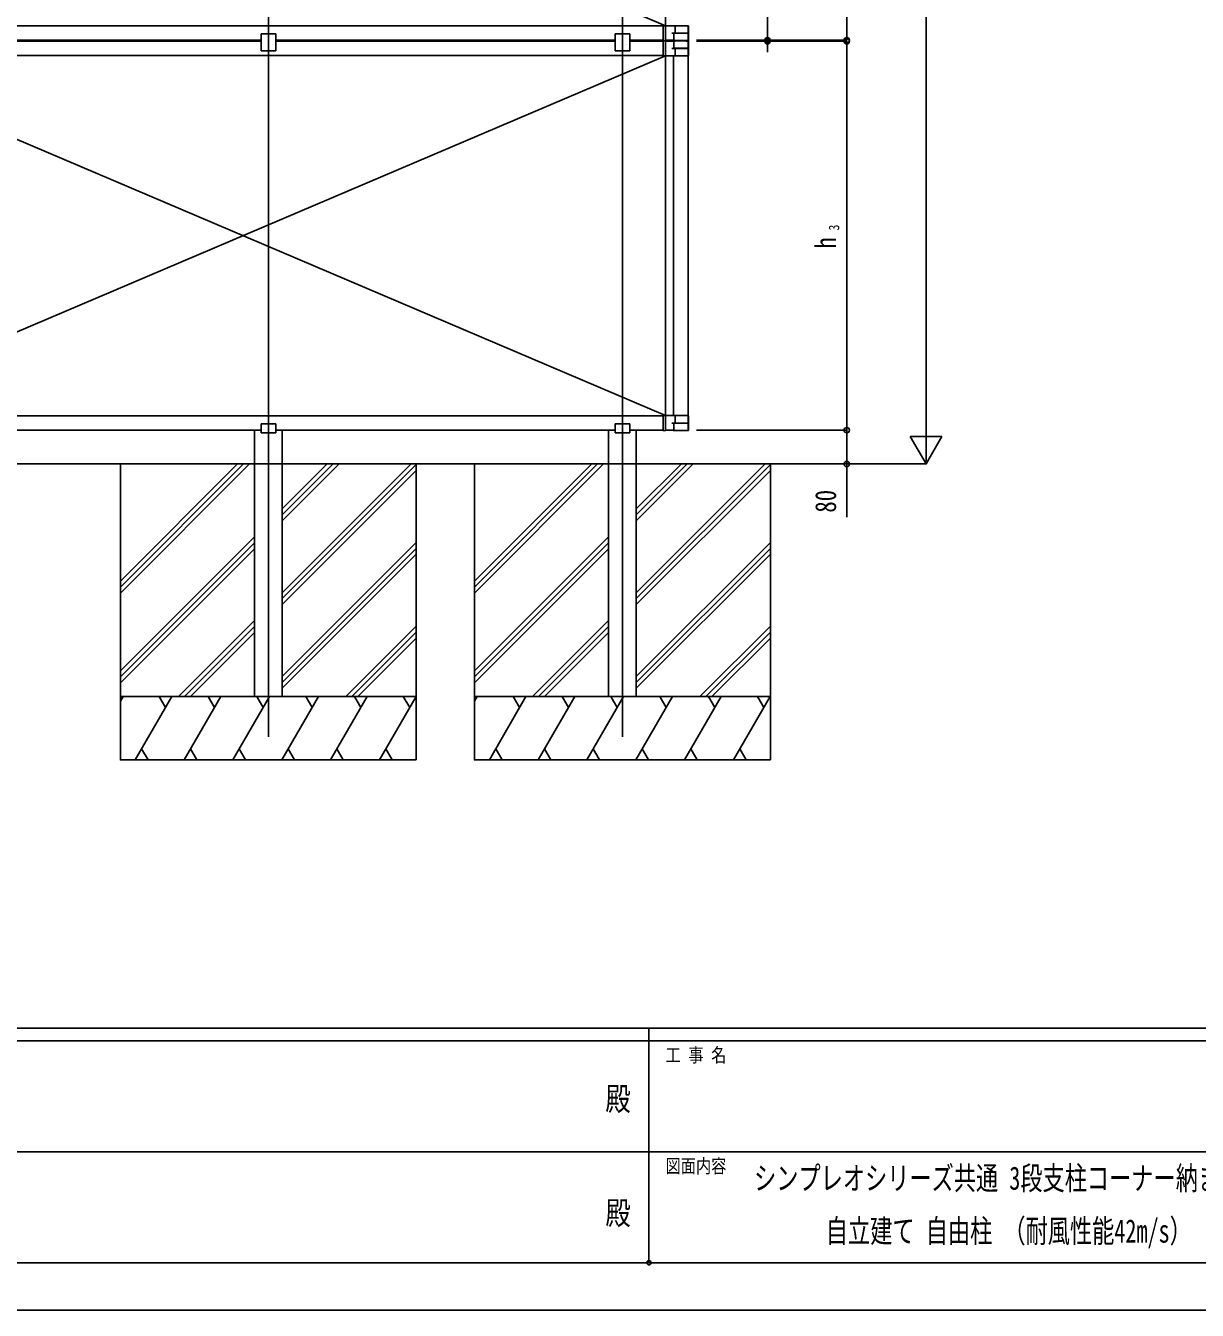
# Model space of a CAD drawing. Units: millimetres, scale not verified. Extents: x -6308 to 6308, y -4455 to 4455.
# Drawn here: x -1482 to 1290, y -4455 to -1416 of the extents above; entities that cross this region are included whole.
import ezdxf
from ezdxf.enums import TextEntityAlignment as Align

# ---------------------------------------------------------------- set-up
doc = ezdxf.new("R2010")
doc.units = ezdxf.units.MM
doc.header["$LTSCALE"] = 20
doc.header["$PDMODE"] = 32
doc.header["$PDSIZE"] = 10
for name, color, linetype in [('0-2_USER1', 3, 'Continuous'), ('0-4_YKK_12', 2, 'Continuous'), ('0-5_YKK_A1', 4, 'Continuous'), ('0-6_YKK_D', 6, 'Continuous'), ('0-7_YKK_ZWAK', 7, 'Continuous')]:
    doc.layers.add(name, color=color, linetype=linetype)
doc.styles.add('ＭＳ ゴシック', font='')
doc.styles.get('ＭＳ ゴシック').set_extended_font_data('MS Gothic')

msp = doc.modelspace()

# ---------------------------------------------------------------- linework, layer by layer
at = {"layer": '0-4_YKK_12'}
for p, q in [((-907.57, -3098.61), (-907.57, 435.43)), ((-70.17, -3098.61), (-70.17, 416.43))]:
    msp.add_line(p, q, dxfattribs=at)
at = {"layer": '0-5_YKK_A1'}
for p, q in [((-1968.07, -564.78), (31.92, -1416.1)), ((31.92, -564.7), (31.92, -1416.1)), ((-1963.57, -1416.4), (25.93, -1416.4)), ((25.93, -1416.4), (25.93, -1417.1)), ((25.93, -1417.1), (25.93, -1450.57)), ((31.63, -1416.1), (26.23, -1416.1)), ((47.02, -1416.1), (31.63, -1416.1)), ((31.93, -1417.1), (31.93, -1416.4)), ((31.93, -1450.62), (31.93, -1417.1)), ((54.54, -1416.1), (47.02, -1416.1)), ((51.33, -1416.1), (50.68, -1416.1)), ((60.47, -1416.1), (51.33, -1416.1)), ((54.3, -1433.6), (54.3, -1416.4)), ((54.3, -1433.6), (54.3, -1416.4)), ((85.33, -1416.1), (54.54, -1416.1)), ((75.39, -1416.1), (60.47, -1416.1)), ((84.53, -1416.1), (75.39, -1416.1)), ((85.18, -1416.1), (84.53, -1416.1)), ((85.63, -1416.4), (85.63, -1433.6)), ((86.18, -1450.6), (86.18, -1417.1)), ((-924.87, -1450.4), (-1890.17, -1450.4)), ((-1890.17, -1452.9), (-924.87, -1452.9)), ((-924.87, -1435.3), (-890.27, -1435.3)), ((-924.87, -1435.3), (-924.87, -1475.4)), ((-890.27, -1475.4), (-890.27, -1435.3)), ((-87.47, -1450.4), (-890.27, -1450.4)), ((-890.27, -1452.9), (-87.47, -1452.9)), ((-87.47, -1435.3), (-52.87, -1435.3)), ((-87.47, -1435.3), (-87.47, -1475.4)), ((-52.87, -1475.4), (-52.87, -1435.3)), ((25.93, -1450.4), (-52.87, -1450.4)), ((-52.87, -1452.9), (25.93, -1452.9)), ((25.93, -1450.57), (25.93, -1451.27)), ((25.93, -1452.73), (25.93, -1452.03)), ((25.93, -1486.2), (25.93, -1452.73)), ((26.23, -1451.57), (31.63, -1451.62)), ((26.23, -1451.73), (31.63, -1451.68)), ((31.93, -1450.6), (51.22, -1450.6)), ((31.93, -1451.32), (31.93, -1450.62)), ((31.93, -1451.98), (31.93, -1452.68)), ((31.93, -1452.68), (31.93, -1486.2)), ((31.93, -1452.7), (51.22, -1452.7)), ((54.3, -1433.6), (47.15, -1433.6)), ((50.68, -1451.6), (85.18, -1451.6)), ((50.68, -1451.7), (85.18, -1451.7)), ((51.52, -1433.6), (51.52, -1450.3)), ((85.63, -1433.7), (51.52, -1433.7)), ((51.52, -1469.7), (51.52, -1453)), ((54.3, -1433.6), (85.63, -1433.6)), ((85.63, -1433.7), (85.63, -1450.33)), ((85.63, -1469.6), (85.63, -1452.97)), ((86.18, -1452.7), (86.18, -1486.2)), ((31.92, -1487.2), (-1968.07, -2338.34)), ((-1968.07, -1487.28), (31.92, -2338.6)), ((25.93, -1486.9), (-1963.57, -1486.9)), ((-924.87, -1475.4), (-890.27, -1475.4)), ((-87.47, -1475.4), (-52.87, -1475.4)), ((25.93, -1486.9), (25.93, -1486.2)), ((31.63, -1487.2), (26.23, -1487.2)), ((47.02, -1487.2), (31.63, -1487.2)), ((31.92, -1487.2), (31.92, -2338.6)), ((31.93, -1486.2), (31.93, -1486.9)), ((54.54, -1487.2), (47.02, -1487.2)), ((54.3, -1469.7), (47.15, -1469.7)), ((50.63, -1487.1), (50.63, -2338.5)), ((51.33, -1487.2), (50.68, -1487.2)), ((60.47, -1487.2), (51.33, -1487.2)), ((85.63, -1469.6), (51.52, -1469.6)), ((54.3, -1469.7), (85.63, -1469.7)), ((54.3, -1469.7), (54.3, -1486.9)), ((54.3, -1469.7), (54.3, -1486.9)), ((85.33, -1487.2), (54.54, -1487.2)), ((75.39, -1487.2), (60.47, -1487.2)), ((84.53, -1487.2), (75.39, -1487.2)), ((85.18, -1487.2), (84.53, -1487.2)), ((85.63, -1486.9), (85.63, -1469.7)), ((85.63, -1487.1), (85.63, -2338.5)), ((-1963.57, -2338.9), (25.93, -2338.9)), ((25.93, -2338.9), (25.93, -2339.6)), ((25.93, -2339.6), (25.93, -2373.07)), ((31.63, -2338.6), (26.23, -2338.6)), ((47.02, -2338.6), (31.63, -2338.6)), ((31.93, -2339.6), (31.93, -2338.9)), ((31.93, -2373.12), (31.93, -2339.6)), ((54.54, -2338.6), (47.02, -2338.6)), ((51.33, -2338.6), (50.68, -2338.6)), ((60.47, -2338.6), (51.33, -2338.6)), ((54.3, -2356.1), (54.3, -2338.9)), ((54.3, -2356.1), (54.3, -2338.9)), ((85.33, -2338.6), (54.54, -2338.6)), ((75.39, -2338.6), (60.47, -2338.6)), ((84.53, -2338.6), (75.39, -2338.6)), ((85.18, -2338.6), (84.53, -2338.6)), ((85.63, -2338.9), (85.63, -2356.1)), ((86.18, -2373.1), (86.18, -2339.6)), ((-924.87, -2357.9), (-890.27, -2357.9)), ((-924.87, -2357.9), (-924.87, -2378.9)), ((-890.27, -2378.9), (-890.27, -2357.9)), ((-87.47, -2357.9), (-52.87, -2357.9)), ((-87.47, -2357.9), (-87.47, -2378.9)), ((-52.87, -2378.9), (-52.87, -2357.9)), ((54.3, -2356.1), (47.15, -2356.1)), ((51.52, -2356.1), (51.52, -2372.8)), ((85.63, -2356.2), (51.52, -2356.2)), ((54.3, -2356.1), (85.63, -2356.1)), ((85.63, -2356.2), (85.63, -2372.83)), ((-924.87, -2372.9), (-1890.27, -2372.9)), ((-940.57, -2452.9), (-940.57, -2372.9)), ((-924.87, -2378.9), (-890.27, -2378.9)), ((-87.47, -2372.9), (-890.27, -2372.9)), ((-874.57, -2452.9), (-874.57, -2372.9)), ((-103.17, -2452.9), (-103.17, -2372.9)), ((-87.47, -2378.9), (-52.87, -2378.9)), ((25.93, -2372.9), (-52.87, -2372.9)), ((-37.17, -2452.9), (-37.17, -2372.9)), ((25.93, -2373.07), (25.93, -2373.77)), ((26.23, -2374.07), (31.63, -2374.12)), ((31.93, -2373.1), (51.22, -2373.1)), ((31.93, -2373.82), (31.93, -2373.12)), ((50.68, -2374.1), (85.18, -2374.1)), ((433.16, -2452.9), (-4555.87, -2452.9)), ((-1257.57, -2758.53), (-951.94, -2452.9)), ((-1257.57, -2744.39), (-966.08, -2452.9)), ((-1257.57, -2730.24), (-980.22, -2452.9)), ((-940.57, -3002.9), (-940.57, -2452.9)), ((-874.57, -3002.9), (-874.57, -2452.9)), ((-874.57, -2587.66), (-739.81, -2452.9)), ((-874.57, -2573.52), (-753.95, -2452.9)), ((-874.57, -2559.38), (-768.09, -2452.9)), ((-874.57, -2757.37), (-570.1, -2452.9)), ((-874.57, -2771.51), (-557.57, -2454.51)), ((-420.17, -2758.53), (-114.54, -2452.9)), ((-420.17, -2744.39), (-128.68, -2452.9)), ((-420.17, -2730.24), (-142.82, -2452.9)), ((-103.17, -3002.9), (-103.17, -2452.9)), ((-37.17, -3002.9), (-37.17, -2452.9)), ((-37.17, -2587.66), (97.59, -2452.9)), ((-37.17, -2573.52), (83.45, -2452.9)), ((-37.17, -2559.38), (69.31, -2452.9)), ((-37.17, -2757.37), (267.3, -2452.9)), ((-37.17, -2771.51), (279.83, -2454.51)), ((-874.57, -2785.65), (-557.57, -2468.65)), ((-37.17, -2785.65), (279.83, -2468.65)), ((-1257.57, -2942.38), (-940.57, -2625.38)), ((-1257.57, -2956.52), (-940.57, -2639.52)), ((-874.57, -2955.36), (-557.57, -2638.36)), ((-420.17, -2942.38), (-103.17, -2625.38)), ((-420.17, -2956.52), (-103.17, -2639.52)), ((-37.17, -2955.36), (279.83, -2638.36)), ((-1257.57, -2970.66), (-940.57, -2653.66)), ((-874.57, -2969.5), (-557.57, -2652.5)), ((-874.57, -2983.64), (-557.57, -2666.64)), ((-420.17, -2970.66), (-103.17, -2653.66)), ((-37.17, -2969.5), (279.83, -2652.5)), ((-37.17, -2983.64), (279.83, -2666.64)), ((-1120.1, -3002.9), (-940.57, -2823.37)), ((-282.7, -3002.9), (-103.17, -2823.37)), ((-1105.96, -3002.9), (-940.57, -2837.51)), ((-1091.82, -3002.9), (-940.57, -2851.65)), ((-724.12, -3002.9), (-557.57, -2836.35)), ((-709.98, -3002.9), (-557.57, -2850.49)), ((-268.56, -3002.9), (-103.17, -2837.51)), ((-254.42, -3002.9), (-103.17, -2851.65)), ((113.28, -3002.9), (279.83, -2836.35)), ((127.42, -3002.9), (279.83, -2850.49)), ((-695.84, -3002.9), (-557.57, -2864.63)), ((141.56, -3002.9), (279.83, -2864.63)), ((-1257.57, -3002.9), (-557.57, -3002.9)), ((-1257.57, -3014.03), (-1251.15, -3002.9)), ((-1222.28, -3152.9), (-1135.68, -3002.9)), ((-1150.68, -3028.88), (-1165.68, -3002.9)), ((-1106.81, -3152.9), (-1020.21, -3002.9)), ((-1035.21, -3028.88), (-1050.21, -3002.9)), ((-991.34, -3152.9), (-904.74, -3002.9)), ((-919.74, -3028.88), (-934.74, -3002.9)), ((-907.97, -3002.9), (-907.57, -3002.5)), ((-875.87, -3152.9), (-789.27, -3002.9)), ((-804.27, -3028.88), (-819.27, -3002.9)), ((-760.4, -3152.9), (-673.8, -3002.9)), ((-688.8, -3028.88), (-703.8, -3002.9)), ((-644.93, -3152.9), (-558.33, -3002.9)), ((-573.33, -3028.88), (-588.33, -3002.9)), ((-420.17, -3002.9), (279.83, -3002.9)), ((-420.17, -3014.03), (-413.75, -3002.9)), ((-384.88, -3152.9), (-298.28, -3002.9)), ((-313.28, -3028.88), (-328.28, -3002.9)), ((-269.41, -3152.9), (-182.81, -3002.9)), ((-197.81, -3028.88), (-212.81, -3002.9)), ((-153.94, -3152.9), (-67.34, -3002.9)), ((-82.34, -3028.88), (-97.34, -3002.9)), ((-70.57, -3002.9), (-70.17, -3002.5)), ((-38.47, -3152.9), (48.13, -3002.9)), ((33.13, -3028.88), (18.13, -3002.9)), ((77, -3152.9), (163.6, -3002.9)), ((148.6, -3028.88), (133.6, -3002.9)), ((192.47, -3152.9), (279.07, -3002.9)), ((264.07, -3028.88), (249.07, -3002.9)), ((-1207.28, -3126.92), (-1192.28, -3152.9)), ((-1091.81, -3126.92), (-1076.81, -3152.9)), ((-976.34, -3126.92), (-961.34, -3152.9)), ((-860.87, -3126.92), (-845.87, -3152.9)), ((-745.4, -3126.92), (-730.4, -3152.9)), ((-629.93, -3126.92), (-614.93, -3152.9)), ((-369.88, -3126.92), (-354.88, -3152.9)), ((-254.41, -3126.92), (-239.41, -3152.9)), ((-138.94, -3126.92), (-123.94, -3152.9)), ((-23.47, -3126.92), (-8.47, -3152.9)), ((92, -3126.92), (107, -3152.9)), ((207.47, -3126.92), (222.47, -3152.9))]:
    msp.add_line(p, q, dxfattribs=at)
for points in [[(-557.57, -3152.9), (-557.57, -2452.9), (-1257.57, -2452.9), (-1257.57, -3152.9)], [(279.83, -3152.9), (279.83, -2452.9), (-420.17, -2452.9), (-420.17, -3152.9)]]:
    msp.add_lwpolyline(points, close=True, dxfattribs=at)
for centre, radius, start, end in [((26.23, -1416.4), 0.3, 90, 180), ((31.63, -1416.4), 0.3, 0, 90), ((54.58, -1416.37), 0.272, 98.38059, 186.44189), ((54.58, -1416.37), 0.272, 98.38059, 186.44189), ((85.33, -1416.4), 0.3, 0, 90), ((26.23, -1451.27), 0.3, 180, 269.5), ((26.23, -1452.03), 0.3, 90.5, 180), ((31.63, -1451.32), 0.3, 269.5, 0), ((31.63, -1451.98), 0.3, 0, 90.5), ((67.93, -1255.19), 196.21, 264.90439, 275.09561), ((67.93, -1648.11), 196.21, 84.90439, 95.09561), ((51.22, -1450.3), 0.3, 270, 0), ((51.22, -1453), 0.3, 0, 90), ((85.33, -1450.33), 0.3, 275.09561, 0), ((85.33, -1452.97), 0.3, 0, 84.90439), ((26.23, -1486.9), 0.3, 180, 270), ((31.63, -1486.9), 0.3, 270, 0), ((54.58, -1486.93), 0.272, 173.55811, 261.61941), ((54.58, -1486.93), 0.272, 173.55811, 261.61941), ((85.33, -1486.9), 0.3, 270, 0), ((26.23, -2338.9), 0.3, 90, 180), ((31.63, -2338.9), 0.3, 0, 90), ((54.58, -2338.87), 0.272, 98.38059, 186.44189), ((54.58, -2338.87), 0.272, 98.38059, 186.44189), ((85.33, -2338.9), 0.3, 0, 90), ((26.23, -2373.77), 0.3, 180, 269.5), ((31.63, -2373.82), 0.3, 269.5, 0), ((67.93, -2177.69), 196.21, 264.90439, 275.09561), ((51.22, -2372.8), 0.3, 270, 0), ((85.33, -2372.83), 0.3, 275.09561, 0)]:
    msp.add_arc(centre, radius, start, end, dxfattribs=at)
for centre, major_axis, ratio, start_param, end_param in [((85.18, -1417.1), (1, 0), 0.999985, 6.2831853, 7.8539816), ((50.68, -1450.6), (0.707, 0.707), 0.99997, 2.3562326, 3.9269527), ((50.68, -1452.7), (0.707, -0.707), 0.99997, 2.3562326, 3.9269527), ((85.18, -1450.6), (0.707, -0.707), 0.99997, 5.4978252, 7.0685454), ((85.18, -1452.7), (0.707, 0.707), 0.99997, 5.4978252, 7.0685454), ((85.18, -1486.2), (1, 0), 0.999985, 4.712389, 6.2831853), ((85.18, -2339.6), (1, 0), 0.999985, 6.2831853, 7.8539816), ((50.68, -2373.1), (0.707, 0.707), 0.99997, 2.3562326, 3.9269527), ((85.18, -2373.1), (0.707, -0.707), 0.99997, 5.4978252, 7.0685454)]:
    msp.add_ellipse(centre, major_axis=major_axis, ratio=ratio, start_param=start_param, end_param=end_param, dxfattribs=at)
at = {"layer": '0-6_YKK_D'}
for p, q in [((648.13, 317.1), (648.13, -2377.9)), ((460.63, -530.4), (460.63, -1450.4)), ((273.13, -1450.4), (273.13, -1252.4)), ((105.43, -1450.4), (461.63, -1450.4)), ((105.43, -1450.4), (274.13, -1450.4)), ((105.43, -1452.9), (274.13, -1452.9)), ((105.43, -1452.9), (461.63, -1452.9)), ((273.13, -1452.9), (273.13, -1450.4)), ((273.13, -1452.9), (273.13, -1478.4)), ((460.63, -1452.9), (460.63, -2372.9)), ((648.13, -2452.9), (648.13, -2323)), ((105.43, -2372.9), (461.63, -2372.9)), ((105.43, -2372.9), (461.63, -2372.9)), ((648.13, -2452.9), (610.63, -2387.95)), ((685.63, -2387.95), (610.63, -2387.95)), ((648.13, -2452.9), (685.63, -2387.95)), ((105.43, -2452.9), (461.63, -2452.9)), ((105.43, -2452.9), (649.13, -2452.9))]:
    msp.add_line(p, q, dxfattribs=at)
msp.add_lwpolyline([(460.63, -2372.9), (460.63, -2452.9), (460.63, -2578.6)], dxfattribs=at)
for centre in [(273.13, -1450.4), (273.13, -1452.9), (460.63, -1450.4), (460.63, -1452.9), (460.63, -2372.9), (460.63, -2372.9), (460.63, -2452.9)]:
    msp.add_circle(centre, 6.38, dxfattribs=at)
at = {"layer": '0-7_YKK_ZWAK'}
for p, q in [((5842.53, -3787.5), (-5857.47, -3787.5)), ((-7.47, -3787.5), (-7.47, -4342.5)), ((-7.47, -3817.5), (-1957.47, -3817.5)), ((1942.53, -3817.5), (-7.47, -3817.5)), ((-1946.22, -4080), (-7.47, -4080)), ((-7.47, -4080), (1942.53, -4080)), ((-1957.47, -4342.5), (-7.47, -4342.5)), ((-7.47, -4342.5), (1942.53, -4342.5))]:
    msp.add_line(p, q, dxfattribs=at)
msp.add_lwpolyline([(-6307.5, -4455), (6307.5, -4455), (6307.5, 4455), (-6307.5, 4455)], close=True, dxfattribs=at)
msp.add_point((-7.47, -4342.5), dxfattribs=at)

# ---------------------------------------------------------------- texts
at = {"layer": '0-2_USER1', "style": 'ＭＳ ゴシック', "width": 0.7}
for s, p in [('シンプレオシリーズ共通 3段支柱コーナー納まり図', (241.28, -4186.25)), ('自立建て 自由柱 （耐風性能42m/s）', (411.03, -4311.25))]:
    msp.add_text(s, height=54.99, dxfattribs=at).set_placement(p, align=Align.BOTTOM_LEFT)
at = {"layer": '0-6_YKK_D', "style": 'ＭＳ ゴシック', "width": 0.8}
for s, height, p in [('3', 24.74, (450.13, -1900.3)), ('h', 49.49, (450.13, -1943.5)), ('80', 49.49, (450.13, -2568.1))]:
    msp.add_text(s, height=height, rotation=90, dxfattribs=at).set_placement(p, align=Align.BOTTOM_LEFT)
at = {"layer": '0-7_YKK_ZWAK', "style": 'ＭＳ ゴシック', "width": 0.8}
for s, height, p in [('工 事 名', 32.99, (31.9, -3877.5)), ('殿', 54.99, (-110.5, -3998.75)), ('図面内容', 32.99, (31.9, -4140)), ('殿', 54.99, (-110.5, -4268.75))]:
    msp.add_text(s, height=height, dxfattribs=at).set_placement(p, align=Align.BOTTOM_LEFT)

doc.saveas('drawing.dxf')
